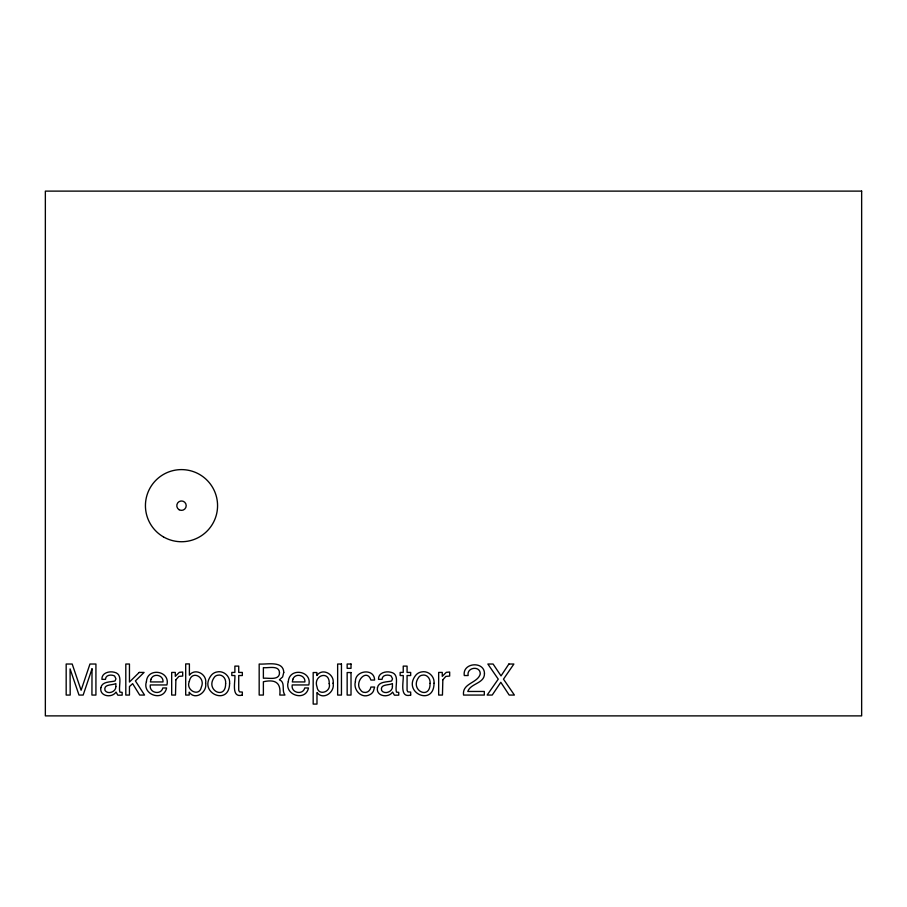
<?xml version="1.0" encoding="UTF-8"?>
<svg xmlns="http://www.w3.org/2000/svg" width="907" height="907" viewBox="0 0 907 907"><rect width="100%" height="100%" fill="white"/><g stroke="black" fill="none" stroke-linecap="round" stroke-linejoin="round"><path stroke-width="1.36" d="M92.015 668.878L91.924 695.057L95.927 695.057L95.927 664.026L89.963 664.026L81.108 690.261L72.197 664.026L66.177 664.026L66.177 695.057L70.19 695.057L70.077 668.878L79 695.057L83.161 695.057L92.015 668.878M329.218 683.606C331.497 691.996 318.153 696.44 317.031 686.962C312.756 675.273 329.797 669.865 329.218 683.606M189.302 681.452C185.368 690.227 199.279 697.46 201.343 687.121C205.912 677.03 191.536 669.457 189.302 681.452M205.617 683.311C207.397 692.302 195.118 700.794 189.2 692.166L189.2 695.057L185.697 695.057L185.697 663.913L189.393 663.913L189.393 675.182C195.164 667.495 207.408 674.332 205.617 683.311M229.596 683.266C229.437 706.938 197.363 692.585 211.41 675.159A9.342 9.342 0 0 1 216.864 671.985C223.678 670.284 230.355 676.339 229.596 683.266M355.408 681.554C352.948 690.046 361.734 699.308 370.067 694.547A7.766 7.766 0 0 0 373.491 690.941L374.591 687.053L370.895 687.053C370.453 690.454 367.29 693.22 363.798 692.313A4.66 4.66 0 0 1 360.714 690.136C353.696 682.449 366.677 667.631 370.895 680.035L374.591 680.035C374.444 667.926 355.034 670.182 355.408 681.554M434.034 683.266C433.863 706.938 401.79 692.585 415.837 675.159A9.342 9.342 0 0 1 421.302 671.985C428.104 670.284 434.793 676.339 434.034 683.266M146.435 681.576C141.866 694.932 163.634 702.086 166.593 687.959L162.852 687.959C161.015 695.488 148.782 692.982 150.324 684.955L166.911 684.955C170.539 670.579 147.331 667.144 146.435 681.576M288.324 681.576C283.755 694.932 305.534 702.086 308.482 687.959L304.752 687.959C302.904 695.488 290.671 692.982 292.224 684.955L308.799 684.955C312.439 670.579 289.22 667.144 288.324 681.576M333.096 683.243C335.091 692.166 323.255 700.748 316.985 692.517L316.985 704.081L313.176 704.081L313.176 672.541L316.872 672.541L316.872 675.534C322.382 667.439 334.774 674.286 333.096 683.243M279.503 672.79C279.583 680.828 268.064 677.676 263.381 678.243L263.381 667.631C268.053 668.357 279.299 664.774 279.503 672.79M100.881 687.631C99.112 696.349 111.901 698.447 116.039 692.064L117.842 695.193L122.162 695.159L122.162 692.358L119.894 692.12C118.091 686.066 123.601 674.128 114.305 672.257C109.248 670.874 101.493 672.892 101.924 679.343L105.473 679.343C105.563 674.774 111.402 674.286 114.565 675.964L115.949 678.787L115.042 680.987C110.325 682.245 102.151 681.304 100.881 687.631M377.471 687.631C375.702 696.349 388.479 698.447 392.618 692.064L394.432 695.193L398.74 695.159L398.74 692.358L396.472 692.12C394.67 686.066 400.18 674.128 390.894 672.257C385.826 670.874 378.083 672.892 378.502 679.343L382.051 679.343C382.153 674.774 387.981 674.286 391.155 675.964L392.538 678.787L391.62 680.987C386.904 682.245 378.741 681.304 377.471 687.631M484.463 673.765C484.417 683.64 470.574 683.243 467.785 691.463L484.315 691.463L484.315 695.057L463.545 695.057C461.946 683.005 477.876 683.243 480.257 673.935C480.404 665.341 466.391 667.223 468.148 675.534L464.282 675.534C462.162 662.359 484.689 660.806 484.463 673.765M225.628 683.379C225.979 700.51 205.22 690.465 214.007 677.756A5.17 5.17 0 0 1 217.453 675.262C222.396 673.844 226.262 678.685 225.628 683.379M430.054 683.379C430.406 700.51 409.658 690.465 418.433 677.756A5.17 5.17 0 0 1 421.88 675.262C426.834 673.844 430.689 678.685 430.054 683.379M283.766 672.393L282.621 676.951L279.39 679.808C285.286 681.951 281.998 689.286 284.129 693.674L284.957 695.057L279.798 695.057C281.17 682.926 275.626 679.014 263.381 681.747L263.381 695.057L259.175 695.057L259.175 664.026C266.511 664.729 283.324 660.262 283.766 672.393M115.847 686.61C116.153 691.78 107.944 694.853 105.031 690.51C103.296 683.787 112.196 685.556 115.847 683.549L115.847 686.61M392.425 686.61C392.731 691.78 384.523 694.853 381.62 690.51C379.874 683.787 388.774 685.556 392.425 683.549L392.425 686.61M175.879 679.774L175.493 695.057L171.684 695.057L171.684 672.427L175.3 672.427L175.3 676.339L179.337 672.336L182.692 672.03L182.692 676.044L178.906 676.395L175.879 679.774M442.843 679.774L442.457 695.057L438.659 695.057L438.659 672.427L442.265 672.427L442.265 676.339L446.312 672.336L449.668 672.03L449.668 676.044L445.87 676.395L442.843 679.774M150.959 679.275L150.426 681.939L162.999 681.939C163.748 674.91 153.136 672.665 150.959 679.275M292.848 679.275L292.326 681.939L304.899 681.939C305.636 674.91 295.036 672.665 292.848 679.275M508.884 664.026L501.027 675.896L493.102 664.026L487.841 664.026L498.26 679.15L487.138 695.057L492.218 695.057L500.811 682.302L509.178 695.057L514.394 695.057L503.476 679.15L513.895 664.026L508.884 664.026M139.213 672.427L129.452 682.041L129.452 664.026L125.801 664.026L125.801 695.057L129.452 695.057L129.452 686.565L132.637 683.651L139.701 695.057L144.553 695.057L135.404 680.908L144.077 672.427L139.213 672.427M242.339 695.057C230.797 698.401 235.457 681.293 234.879 675.534L231.818 675.534L231.818 672.427L234.879 672.427L234.879 666.112L238.722 666.112L238.722 672.427L242.339 672.427L242.339 675.534L238.722 675.534L238.722 690.306L239.527 691.894L242.339 692.064L242.339 695.057M410.678 695.057C399.137 698.401 403.796 681.293 403.23 675.534L400.157 675.534L400.157 672.427L403.23 672.427L403.23 666.112L407.073 666.112L407.073 672.427L410.678 672.427L410.678 675.534L407.073 675.534L407.073 690.306L407.867 691.894L410.678 692.064L410.678 695.057M861.65 191.116L45.35 191.116L45.35 715.884L861.65 715.884L861.65 191.116M341.451 664.026L337.642 664.026L337.642 695.057L341.451 695.057L341.451 664.026M351.02 664.026L347.154 664.026L347.154 668.334L351.02 668.334L351.02 664.026M351.02 672.541L347.154 672.541L347.154 695.057L351.02 695.057L351.02 672.541M163.464 536.91A36.076 36.076 0 0 0 217.567 505.675A36.076 36.076 0 0 0 163.464 474.429A36.076 36.076 0 0 0 163.464 536.91M179.144 509.745A4.705 4.705 0 0 0 186.207 505.675A4.705 4.705 0 0 0 179.144 501.594A4.705 4.705 0 0 0 179.144 509.745"/></g></svg>
